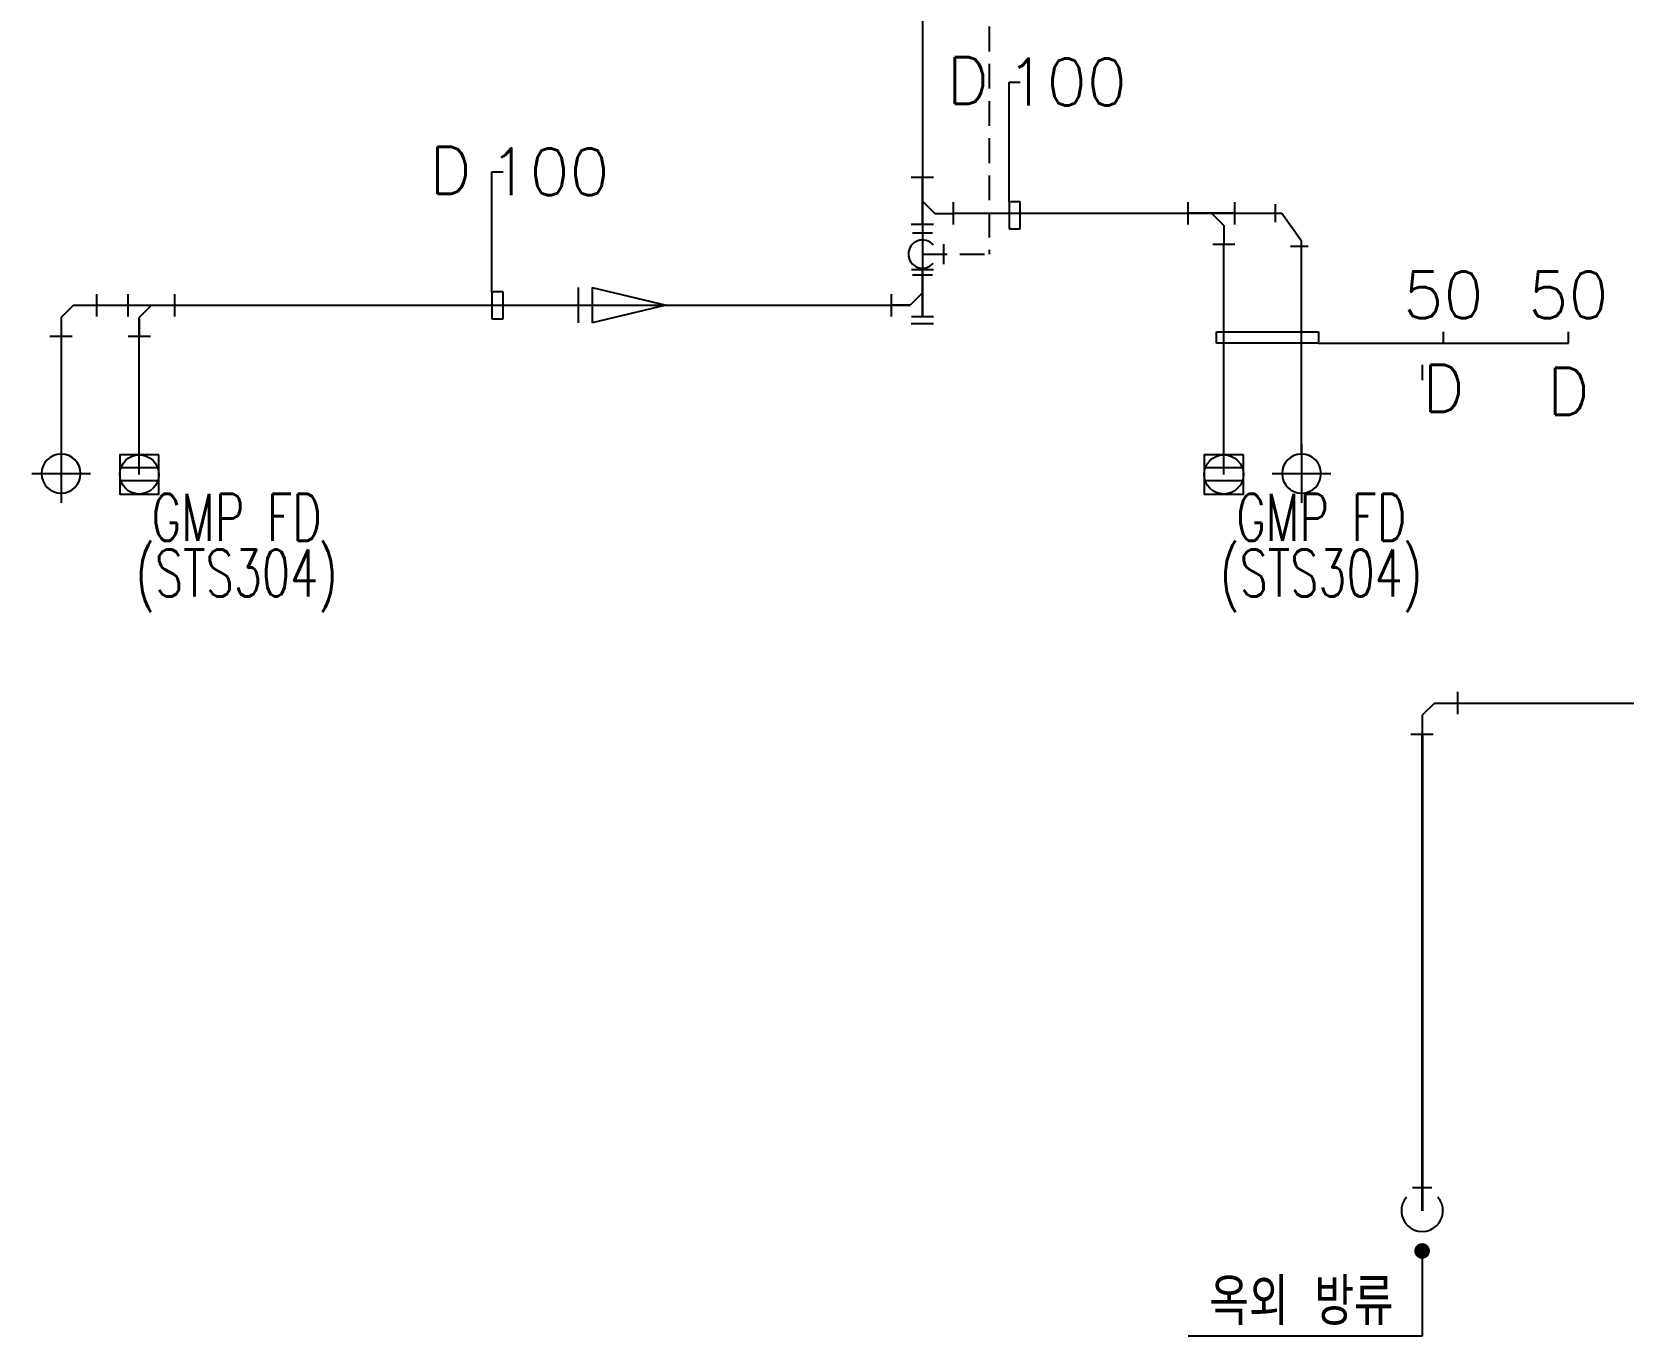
# Model space of a CAD drawing. Header units: millimetres. Extents: x 98929 to 11941380, y 952 to 54154.
# Drawn here: x 157587 to 167774, y 8670 to 17021 of the extents above; entities that cross this region are included whole.
import ezdxf
from ezdxf.enums import TextEntityAlignment as Align

# ---------------------------------------------------------------- set-up
doc = ezdxf.new("R2010")
doc.units = ezdxf.units.MM
for name, pattern in [('HIDDEN', [0.375, 0.25, -0.125]), ('HIDDEN2', [4.7625, 3.175, -1.5875]), ('PHANTOM', [63.5, 31.75, -6.35, 6.35, -6.35, 6.35, -6.35])]:
    doc.linetypes.add(name, pattern=pattern)
for name, color, linetype in [('1', 1, 'Continuous'), ('5TXT', 7, 'Continuous'), ('D', 2, 'HIDDEN'), ('ex', 1, 'Continuous'), ('pipe', 3, 'Continuous'), ('SD', 4, 'Continuous'), ('SS', 3, 'Continuous'), ('VENT', 7, 'HIDDEN'), ('Y', 2, 'Continuous'), ('급수급탕', 6, 'Continuous'), ('오배수', 6, 'Continuous')]:
    doc.layers.add(name, color=color, linetype=linetype)
doc.styles.add('굴림', font='simple.shx', dxfattribs={"bigfont": 'whgtxt.shx'})

# ---------------------------------------------------------------- blocks, each defined once
blk = doc.blocks.new('P1')
at = {"layer": '1', "color": 1, "linetype": 'Continuous'}
for p, q in [((0, -112.5), (0, 112.5)), ((112.5, 0), (-112.5, 0))]:
    blk.add_line(p, q, dxfattribs=at)
at = {"layer": 'pipe', "color": 2}
blk.add_circle((0, 0), 75, dxfattribs=at)
blk = doc.blocks.new('c-011')
at = {"layer": 'Y'}
for p, q in [((1, 5), (-1, 5)), ((0, 0), (-1, 4.198)), ((1, 4.198), (-1, 4.198)), ((1, 4.198), (0, 0))]:
    blk.add_line(p, q, dxfattribs=at)
blk = doc.blocks.new('A$C656D1D9F')
at = {"layer": 'SD', "color": 2}
for p, q in [((0, 63.7), (0, 135.1)), ((150, 63.7), (150, 135.1)), ((0, 0), (71.4, 0))]:
    blk.add_line(p, q, dxfattribs=at)
blk = doc.blocks.new('A$C33070B98')
at = {"layer": 'SD', "color": 0}
for p, q in [((71, 300, -255), (71, 0, -255)), ((71, 150, -255), (150, 229, -255)), ((150, 229, -255), (270, 229, -255))]:
    blk.add_line(p, q, dxfattribs=at)
blk.add_circle((71, 229, -255), 0.00321, dxfattribs=at)
at = {"layer": 'pipe', "color": 4, "extrusion": (0, 0, -1), "xscale": 2, "yscale": 2, "zscale": -2, "rotation": 270}
blk.add_blockref('A$C656D1D9F', (-270, 300, 255), dxfattribs=at)
blk = doc.blocks.new('A$C28993EBD')
at = {"layer": 'pipe', "color": 2}
for p, q in [((39.3, 123.2), (110.7, 123.2)), ((0, 83.8), (0, 12.5)), ((150, 83.8), (150, 12.5))]:
    blk.add_line(p, q, dxfattribs=at)
blk.add_arc((75, 48.2), 50, 129.5406, 50.4594, dxfattribs=at)

msp = doc.modelspace()

# ---------------------------------------------------------------- linework, layer by layer
at = {"color": 2}
msp.add_arc((166486.8, 9473.2), 133.3, 139, 41, dxfattribs=at)
at = {"layer": 'D', "linetype": 'Continuous'}
for p, q in [((158393, 14228.9), (158156.7, 14228.9)), ((165335.5, 14228.9), (165099.2, 14228.9)), ((158393, 14145.3), (158156.7, 14145.3)), ((165335.5, 14145.3), (165099.2, 14145.3))]:
    msp.add_line(p, q, dxfattribs=at)
for points in [[(158400.2, 14312.4), (158149.5, 14312.4), (158149.5, 14061.8), (158400.2, 14061.8), (158400.2, 14312.4)], [(165342.7, 14312.4), (165092, 14312.4), (165092, 14061.8), (165342.7, 14061.8), (165342.7, 14312.4)]]:
    msp.add_lwpolyline(points, dxfattribs=at)
for centre in [(158274.8, 14187.1), (165217.3, 14187.1)]:
    msp.add_circle(centre, 125.3, dxfattribs=at)
at = {"layer": 'ex', "ltscale": 3000}
for p, q in [((163842.5, 15931.7, -0.6), (163842.5, 16699.2, -0.6)), ((163842.5, 16699.2, -0.6), (163914.5, 16699.2, -0.6)), ((160531.5, 15356.9, -0.6), (160531.5, 16124.4, -0.6)), ((160531.5, 16124.4, -0.6), (160603.5, 16124.4, -0.6)), ((163842.5, 15931.7, -0.6), (163842.5, 15759.1, 0.6)), ((163914.5, 15759.1, 0.6), (163914.5, 15931.7, -0.6)), ((163842.5, 15759.1, 0.6), (163914.5, 15759.1, 0.6)), ((160531.5, 15356.9, -0.6), (160531.5, 15184.3, 0.6)), ((160603.5, 15184.3, 0.6), (160603.5, 15356.9, -0.6)), ((160531.5, 15184.3, 0.6), (160603.5, 15184.3, 0.6)), ((165170, 15027.9), (165170, 15099.9)), ((165170, 15099.9), (165822.9, 15099.9)), ((166622.9, 15027.9), (166622.9, 15099.9)), ((167422.8, 15027.9), (167422.8, 15099.9)), ((165822.9, 15027.9), (165170, 15027.9)), ((165822.9, 15027.9), (167422.8, 15027.9))]:
    msp.add_line(p, q, dxfattribs=at)
at = {"layer": 'ex', "linetype": 'PHANTOM', "ltscale": 2}
for p, q in [((163914.5, 15931.7, -0.6), (163842.5, 15931.7, -0.6)), ((160603.5, 15356.9, -0.6), (160531.5, 15356.9, -0.6)), ((165822.9, 15099.9), (165822.9, 15027.9))]:
    msp.add_line(p, q, dxfattribs=at)
at = {"layer": 'SD', "color": 2}
for p, q in [((158003.3, 15199.2), (158003.3, 15341.9)), ((157703.3, 15071.7), (157846, 15071.7)), ((166715.4, 12652.3), (166715.4, 12795.1)), ((166415.4, 12524.9), (166558.1, 12524.9))]:
    msp.add_line(p, q, dxfattribs=at)
at = {"layer": 'SS', "color": 1, "linetype": 'Continuous', "lineweight": -3}
for p, q in [((166486.6, 9215.5), (166486.6, 8669.9)), ((166486.6, 8669.9), (164990, 8669.9))]:
    msp.add_line(p, q, dxfattribs=at)
at = {"layer": 'SS', "color": 1, "linetype": 'Continuous', "lineweight": -3, "const_width": 50}
msp.add_lwpolyline([(166461.6, 9215.5, 1), (166511.6, 9215.5, 1)], format="xyb", close=True, dxfattribs=at)
at = {"layer": 'VENT', "linetype": 'HIDDEN2', "lineweight": -3, "ltscale": 50}
for p, q in [((163714.5, 29436.6), (163714.5, 15597.7)), ((163288.3, 15597.7, -7.2), (163714.5, 15597.7, -7.2))]:
    msp.add_line(p, q, dxfattribs=at)
at = {"layer": 'Y'}
msp.add_line((166424.3, 9621.6), (166549.3, 9621.6), dxfattribs=at)
at = {"layer": '오배수', "color": 6, "linetype": 'Continuous', "lineweight": -3}
for p, q in [((163288.3, 23721.7, -7.2), (163288.3, 15199.2, -7.2)), ((163487.1, 15858.9, -7.2), (165588.7, 15858.9, -7.2)), ((165588.7, 15858.9, -7.2), (165714.7, 15682.9)), ((165714.7, 14317.8), (165714.7, 15682.9))]:
    msp.add_line(p, q, dxfattribs=at)
at = {"layer": '오배수', "color": 2, "linetype": 'Continuous', "lineweight": -3}
for p, q in [((165546.6, 15918.3), (165546.6, 15803.1)), ((165644.8, 15649.5), (165758, 15649.5))]:
    msp.add_line(p, q, dxfattribs=at)
at = {"layer": '오배수', "linetype": 'Continuous', "lineweight": -3}
for p, q in [((165217.3, 14187.1), (165217.3, 15660.1)), ((157853.3, 15270.6), (163209.7, 15270.6)), ((158274.8, 14187.1), (158274.8, 15191.9)), ((166486.8, 14889.9), (166486.8, 14789.9)), ((157774.7, 14293.9), (157774.7, 14192.8)), ((166565.4, 12723.7), (171683.5, 12723.7))]:
    msp.add_line(p, q, dxfattribs=at)
at = {"layer": '오배수', "linetype": 'Continuous'}
for p, q in [((157853.3, 15270.6), (157774.7, 15191.9)), ((157774.7, 15191.9), (157774.7, 14293.9)), ((157853.3, 15270.6), (158003.3, 15270.6)), ((166565.4, 12723.7), (166486.8, 12645.1)), ((166486.8, 12645.1), (166486.8, 12524.9)), ((166565.4, 12723.7), (166715.4, 12723.7))]:
    msp.add_line(p, q, dxfattribs=at)
at = {"layer": '오배수', "color": 2, "linetype": 'Continuous'}
msp.add_line((163216.9, 15153.8), (163359.7, 15153.8), dxfattribs=at)
at = {"layer": '오배수', "linetype": 'Continuous', "lineweight": 35}
msp.add_line((166486.8, 12524.9), (166486.8, 9473.2), dxfattribs=at)

# ---------------------------------------------------------------- block references
at = {"layer": 'pipe', "xscale": -1.666666666666667, "yscale": 1.666666666666667, "zscale": 1.666666666666667, "rotation": 270}
for p in [(157774.7, 14192.8), (165714.7, 14192.8)]:
    msp.add_blockref('P1', p, dxfattribs=at)
at = {"layer": 'VENT', "linetype": 'HIDDEN2', "lineweight": -3, "ltscale": 50, "xscale": 1.799999999930151, "yscale": 1.799999999930151, "zscale": 1.799999999930151, "rotation": 270}
msp.add_blockref('A$C28993EBD', (163201.6, 15732.7, -7.2), dxfattribs=at)
at = {"layer": '급수급탕', "ltscale": 15, "xscale": 112.5, "yscale": 112.5, "zscale": 112.5, "rotation": 90}
msp.add_blockref('c-011', (161647.3, 15270.6), dxfattribs=at)
at = {"layer": '오배수', "linetype": 'Continuous', "xscale": -1}
for p, rotation in [((163216.9, 16087.5, 247.4), 180.0000469373839), ((158503.5, 15341.9, 254.6), 90)]:
    msp.add_blockref('A$C33070B98', p, dxfattribs=dict(at, rotation=rotation))
at = {"layer": '오배수', "linetype": 'Continuous'}
for p, rotation in [((164988.7, 15930.3, 247.4), 270.0000469375402), ((163359.7, 15499.2, 254.6), 180)]:
    msp.add_blockref('A$C33070B98', p, dxfattribs=dict(at, rotation=rotation))

# ---------------------------------------------------------------- texts
at = {"layer": '5TXT', "color": 2, "style": '굴림'}
for s, p in [('D', (163578.5, 16709.2, -0.6)), ('100', (164211.5, 16699.2, -0.6)), ('D', (160267.5, 16134.4, -0.6)), ('100', (160900.4, 16124.4, -0.6)), ('50', (166622.9, 15336.8)), ('50', (167422.8, 15336.8)), ('D', (166622.9, 14738.6)), ('D', (167422.8, 14718.9))]:
    msp.add_text(s, height=300, rotation=0, dxfattribs=at).set_placement(p, align=Align.MIDDLE_CENTER)
at = {"layer": '5TXT', "color": 7, "style": '굴림', "width": 0.7}
for s, p in [('GMP FD', (158898.1, 13912.3)), ('GMP FD', (165840.6, 13912.3)), ('(STS304)', (158898.1, 13556.2)), ('(STS304)', (165840.6, 13556.2))]:
    msp.add_text(s, height=300, rotation=0, dxfattribs=at).set_placement(p, align=Align.MIDDLE_CENTER)
at = {"layer": 'SS', "color": 7, "style": '굴림', "width": 0.8}
msp.add_text('옥외 방류', height=300, dxfattribs=at).set_placement((165714.5, 8890.8), align=Align.MIDDLE_CENTER)

doc.saveas('drawing.dxf')
